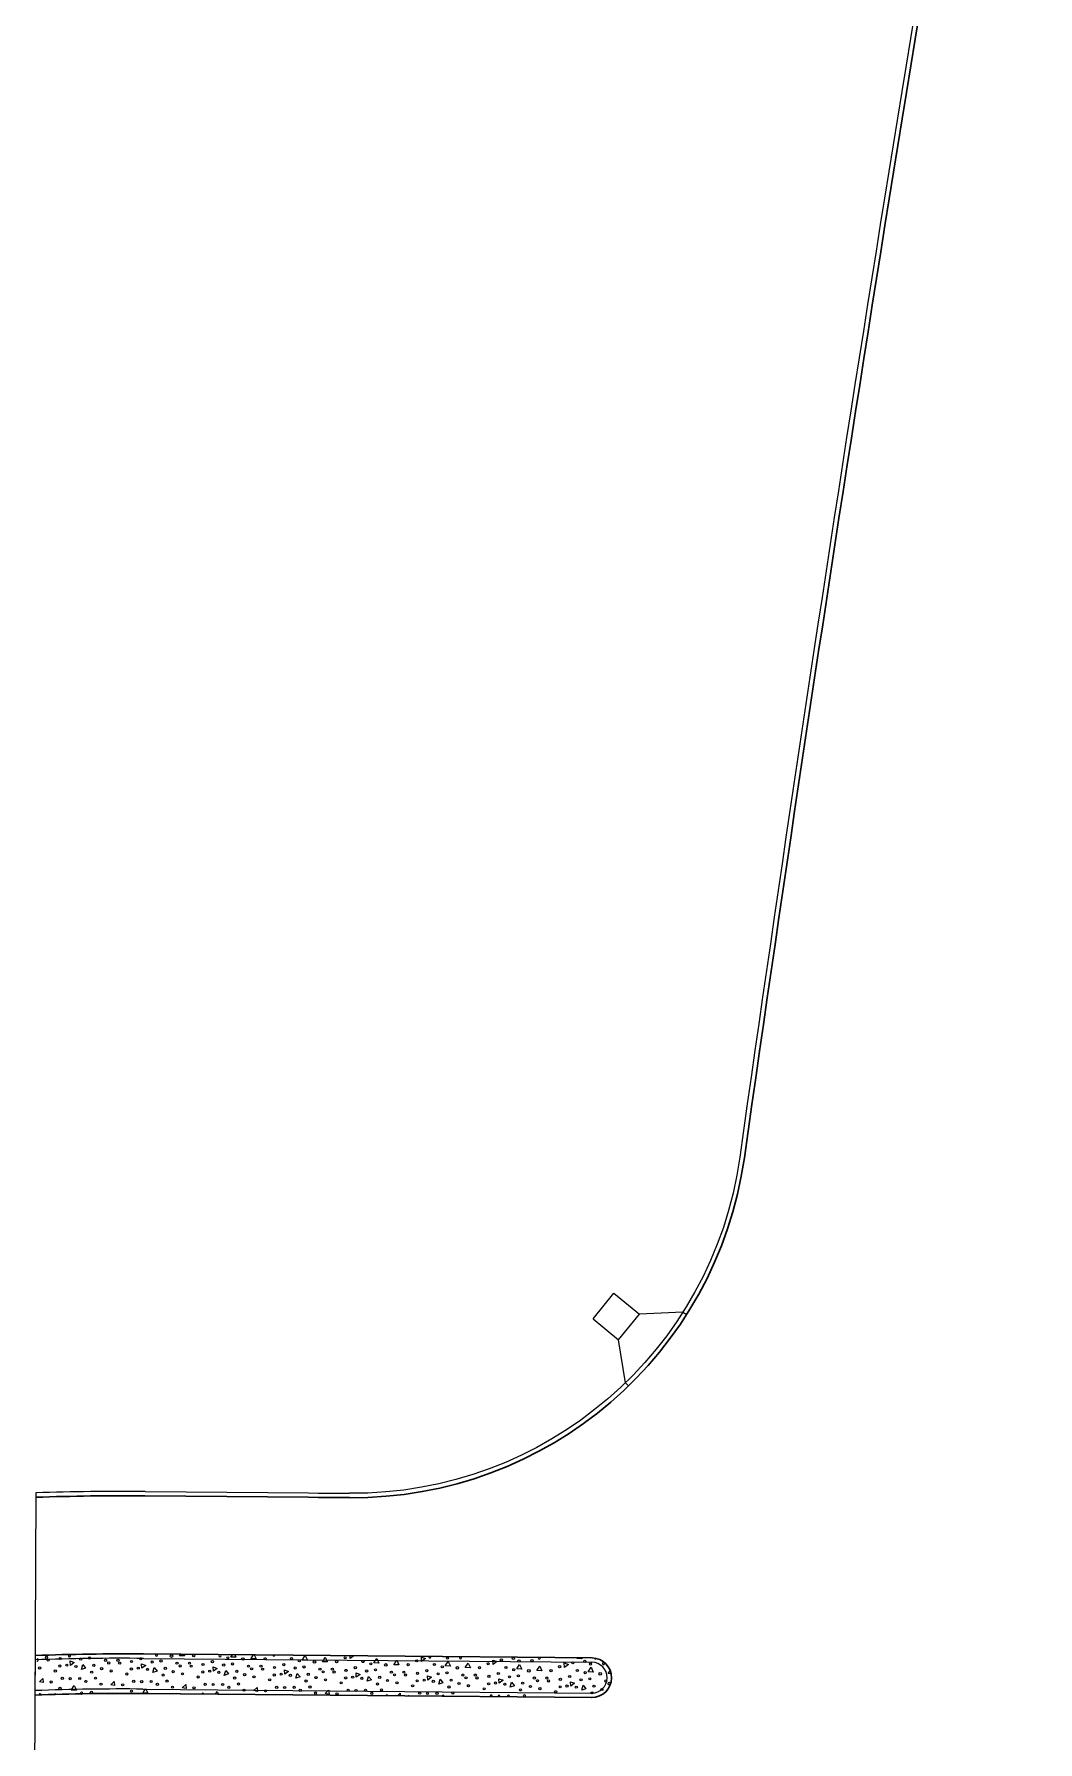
# Model space of a CAD drawing. Extents: x 2536801 to 2538856, y 7112140 to 7131569.
# Drawn here: x 2538038.7 to 2538191, y 7129198 to 7129457.2 of the extents above; entities that cross this region are included whole.
import ezdxf

# ---------------------------------------------------------------- set-up
doc = ezdxf.new("R2010")
doc.units = 0
doc.header["$LTSCALE"] = 100
doc.header["$MEASUREMENT"] = 0
for name, color, linetype, lineweight in [('D_BOC_FR', 3, 'Continuous', 13), ('D_BOC_MISC', 6, 'Continuous', 13), ('D_BOC_XST', 4, 'Continuous', 13), ('D_EOS_ML', 7, 'Continuous', 30), ('D_EOT_ML', 7, 'Continuous', 13), ('D_FOC_FR', 3, 'Continuous', 30), ('D_FOC_XST', 4, 'Continuous', 30), ('D_RIPRAP_1', 7, 'Continuous', 0)]:
    doc.layers.add(name, color=color, linetype=linetype, lineweight=lineweight)

msp = doc.modelspace()

# ---------------------------------------------------------------- linework, layer by layer
at = {"layer": 'D_BOC_FR', "lineweight": 0, "extrusion": (0, 0, -1)}
msp.add_arc((-2546081.33, 7128163.15), 8014.67, 8.058871, 9.930582, dxfattribs=at)
at = {"layer": 'D_BOC_MISC'}
for p, q in [((2538123.51, 7129262.19), (2538126.66, 7129266.07)), ((2538126.66, 7129266.07), (2538130.54, 7129262.91)), ((2538123.51, 7129262.19), (2538127.38, 7129259.03)), ((2538127.38, 7129259.03), (2538130.54, 7129262.91)), ((2538137.15, 7129263.22), (2538130.54, 7129262.91)), ((2538137.15, 7129263.22), (2538137.72, 7129262.87)), ((2538128.41, 7129252.49), (2538127.38, 7129259.03)), ((2538128.41, 7129252.49), (2538128.87, 7129252.01))]:
    msp.add_line(p, q, dxfattribs=at)
at = {"layer": 'D_BOC_XST'}
msp.add_line((2538038.95, 7129235.78), (2538038.68, 7129180.41), dxfattribs=at)
at = {"layer": 'D_BOC_XST', "lineweight": 0}
for p, q in [((2538055.51, 7129235.99), (2538086.54, 7129235.71)), ((2538081.85, 7129235.75), (2538086.54, 7129235.71)), ((2538055.28, 7129210.65), (2538123.34, 7129210.05)), ((2538055.24, 7129205.99), (2538123.3, 7129205.39))]:
    msp.add_line(p, q, dxfattribs=at)
at = {"layer": 'D_BOC_XST', "lineweight": 0, "extrusion": (0, 0, -1)}
msp.add_arc((-2538087.06, 7129295.04), 59.33, 188.0589, 270.5043, dxfattribs=at)
at = {"layer": 'D_BOC_XST', "lineweight": 0}
for centre, radius, start, end in [((2538052.11, 7128850.33), 385.67, 89.4957, 91.9552), ((2538052.11, 7128850.33), 360.33, 89.4957, 92.1125), ((2538123.32, 7129207.72), 2.33, 359.4957, 89.4957), ((2538123.32, 7129207.72), 2.33, 269.4957, 359.4957), ((2538052.11, 7128850.33), 355.67, 89.4957, 92.1439)]:
    msp.add_arc(centre, radius, start, end, dxfattribs=at)
at = {"layer": 'D_EOS_ML', "extrusion": (0, 0, -1)}
msp.add_arc((-2549729.58, 7127736.07), 11597, 2.41046, 9.790869, dxfattribs=at)
at = {"layer": 'D_EOT_ML', "extrusion": (0, 0, -1)}
msp.add_arc((-2549729.58, 7127736.07), 11587, 2.561278, 9.648459, dxfattribs=at)
at = {"layer": 'D_FOC_FR', "extrusion": (0, 0, -1)}
msp.add_arc((-2546081.33, 7128163.15), 8014, 8.058871, 9.930582, dxfattribs=at)
at = {"layer": 'D_FOC_XST'}
for p, q in [((2538055.5, 7129235.32), (2538086.53, 7129235.05)), ((2538081.84, 7129235.09), (2538086.53, 7129235.05)), ((2538055.29, 7129211.32), (2538123.35, 7129210.72)), ((2538055.24, 7129205.32), (2538123.3, 7129204.72))]:
    msp.add_line(p, q, dxfattribs=at)
at = {"layer": 'D_FOC_XST', "extrusion": (0, 0, -1)}
msp.add_arc((-2538087.06, 7129295.04), 60, 188.0589, 270.5043, dxfattribs=at)
at = {"layer": 'D_FOC_XST'}
for centre, radius, start, end in [((2538052.11, 7128850.33), 385, 89.4957, 91.959), ((2538052.11, 7128850.33), 361, 89.4957, 92.1081), ((2538123.32, 7129207.72), 3, 359.4957, 89.4957), ((2538123.32, 7129207.72), 3, 269.4957, 359.4957), ((2538052.11, 7128850.33), 355, 89.4957, 92.1485)]:
    msp.add_arc(centre, radius, start, end, dxfattribs=at)
at = {"layer": 'D_RIPRAP_1', "color": 7, "linetype": 'Continuous', "lineweight": 0}
for p, q in [((2538039.47, 7129207.1), (2538039.98, 7129207.6)), ((2538040.05, 7129206.97), (2538039.47, 7129207.1)), ((2538039.98, 7129207.6), (2538040.05, 7129206.97)), ((2538050.31, 7129206.65), (2538050.83, 7129207.15)), ((2538050.89, 7129206.52), (2538050.31, 7129206.65)), ((2538050.83, 7129207.15), (2538050.89, 7129206.52)), ((2538061.16, 7129206.2), (2538061.68, 7129206.7)), ((2538061.68, 7129206.7), (2538061.74, 7129206.07)), ((2538061.74, 7129206.07), (2538061.16, 7129206.2)), ((2538072.01, 7129205.75), (2538072.52, 7129206.25)), ((2538072.59, 7129205.62), (2538072.01, 7129205.75)), ((2538072.52, 7129206.25), (2538072.59, 7129205.62)), ((2538082.85, 7129205.3), (2538083.37, 7129205.8)), ((2538083.43, 7129205.17), (2538082.85, 7129205.3)), ((2538083.37, 7129205.8), (2538083.43, 7129205.17)), ((2538093.84, 7129204.98), (2538094.22, 7129205.35)), ((2538094.22, 7129205.35), (2538094.25, 7129204.98)), ((2538105.05, 7129204.88), (2538105.06, 7129204.9)), ((2538105.06, 7129204.9), (2538105.06, 7129204.88))]:
    msp.add_line(p, q, dxfattribs=at)
at = {"layer": 'D_RIPRAP_1', "color": 7, "lineweight": 0, "flags": 128}
for points in [[(2538038.83, 7129211.09), (2538038.8, 7129205.08)], [(2538039.05, 7129211.1), (2538038.83, 7129211.09)], [(2538123.35, 7129210.72), (2538055.29, 7129211.32)], [(2538055.24, 7129205.32), (2538123.3, 7129204.72)]]:
    msp.add_lwpolyline(points, dxfattribs=at)
at = {"layer": 'D_RIPRAP_1', "color": 7, "linetype": 'Continuous', "lineweight": 0, "flags": 128}
for points in [[(2538044.18, 7129209.59), (2538044.15, 7129210.26), (2538044.76, 7129210.02)], [(2538046.49, 7129209.18), (2538045.85, 7129208.97), (2538046.06, 7129209.72)], [(2538055.03, 7129209.14), (2538054.99, 7129209.81), (2538055.61, 7129209.57)], [(2538057.33, 7129208.73), (2538056.7, 7129208.52), (2538056.9, 7129209.27)], [(2538065.88, 7129208.69), (2538065.84, 7129209.36), (2538066.46, 7129209.12)], [(2538080.16, 7129210.37), (2538079.38, 7129210.4), (2538079.82, 7129211.09)], [(2538083.2, 7129210.1), (2538082.43, 7129210.14), (2538082.87, 7129210.83)], [(2538091, 7129209.92), (2538090.23, 7129209.95), (2538090.67, 7129210.64)], [(2538094.05, 7129209.65), (2538093.27, 7129209.69), (2538093.71, 7129210.38)], [(2538097.48, 7129210.18), (2538097.45, 7129210.85), (2538098.06, 7129210.61)], [(2538101.85, 7129209.47), (2538101.07, 7129209.5), (2538101.51, 7129210.19)], [(2538104.9, 7129209.2), (2538104.12, 7129209.24), (2538104.56, 7129209.93)], [(2538108.33, 7129209.73), (2538108.29, 7129210.4), (2538108.91, 7129210.16)], [(2538112.7, 7129209.02), (2538111.92, 7129209.05), (2538112.36, 7129209.74)], [(2538115.74, 7129208.75), (2538114.97, 7129208.79), (2538115.41, 7129209.48)], [(2538119.18, 7129209.28), (2538119.14, 7129209.95), (2538119.76, 7129209.71)], [(2538123.54, 7129208.57), (2538122.77, 7129208.6), (2538123.21, 7129209.29)], [(2538068.18, 7129208.28), (2538067.54, 7129208.07), (2538067.75, 7129208.82)], [(2538076.72, 7129208.24), (2538076.69, 7129208.91), (2538077.3, 7129208.67)], [(2538079.03, 7129207.83), (2538078.39, 7129207.62), (2538078.6, 7129208.37)], [(2538087.57, 7129207.79), (2538087.53, 7129208.46), (2538088.15, 7129208.22)], [(2538089.87, 7129207.38), (2538089.24, 7129207.17), (2538089.44, 7129207.92)], [(2538098.42, 7129207.34), (2538098.38, 7129208.01), (2538099, 7129207.77)], [(2538100.72, 7129206.93), (2538100.08, 7129206.72), (2538100.29, 7129207.47)], [(2538109.26, 7129206.89), (2538109.23, 7129207.56), (2538109.84, 7129207.32)], [(2538111.57, 7129206.48), (2538110.93, 7129206.27), (2538111.14, 7129207.02)], [(2538120.11, 7129206.44), (2538120.07, 7129207.11), (2538120.69, 7129206.87)], [(2538045.09, 7129205.81), (2538044.32, 7129205.84), (2538044.76, 7129206.53)], [(2538055.94, 7129205.36), (2538055.16, 7129205.39), (2538055.6, 7129206.08)], [(2538122.41, 7129206.03), (2538121.78, 7129205.82), (2538121.98, 7129206.57)]]:
    msp.add_lwpolyline(points, close=True, dxfattribs=at)
for points in [[(2538058.45, 7129211.29), (2538058.46, 7129211.27), (2538057.73, 7129211.3)], [(2538061.39, 7129211.27), (2538061.51, 7129211.01), (2538060.73, 7129211.04), (2538060.88, 7129211.27)], [(2538069.13, 7129211.2), (2538069.31, 7129210.82), (2538068.53, 7129210.85), (2538068.76, 7129211.2)], [(2538072.07, 7129211.17), (2538072.36, 7129210.56), (2538071.58, 7129210.59), (2538071.95, 7129211.17)], [(2538075.86, 7129211.14), (2538075.79, 7129211.09), (2538075.79, 7129211.14)], [(2538087.19, 7129211.04), (2538086.64, 7129210.64), (2538086.62, 7129211.04)], [(2538121.74, 7129210.74), (2538121.81, 7129210.58), (2538121.03, 7129210.61), (2538121.12, 7129210.74)], [(2538126.16, 7129208.32), (2538125.81, 7129208.34), (2538126.06, 7129208.73)], [(2538066.19, 7129205.22), (2538066.45, 7129205.63), (2538066.64, 7129205.22)], [(2538077.26, 7129205.13), (2538077.3, 7129205.18), (2538077.32, 7129205.13)]]:
    msp.add_lwpolyline(points, dxfattribs=at)
at = {"layer": 'D_RIPRAP_1', "color": 7, "linetype": 'Continuous', "lineweight": 0}
for centre, radius in [((2538039.51, 7129209.19), 0.163), ((2538040.56, 7129210.81), 0.163), ((2538040.81, 7129210.37), 0.163), ((2538042.58, 7129209.48), 0.163), ((2538042.62, 7129210.62), 0.163), ((2538043.63, 7129209.61), 0.163), ((2538045.03, 7129209.42), 0.163), ((2538045.75, 7129210.54), 0.163), ((2538047.09, 7129210.7), 0.163), ((2538047.74, 7129209.59), 0.163), ((2538048.92, 7129209.08), 0.163), ((2538049.52, 7129210.36), 0.163), ((2538050, 7129209.95), 0.163), ((2538051.4, 7129210.36), 0.163), ((2538051.66, 7129209.92), 0.163), ((2538053.46, 7129210.17), 0.163), ((2538054.48, 7129209.16), 0.163), ((2538054.88, 7129210.59), 0.163), ((2538056.6, 7129210.09), 0.163), ((2538057.94, 7129210.25), 0.163), ((2538058.58, 7129209.14), 0.163), ((2538059.52, 7129211), 0.199), ((2538060.36, 7129209.91), 0.163), ((2538060.84, 7129209.5), 0.163), ((2538062.25, 7129209.91), 0.163), ((2538062.51, 7129209.47), 0.163), ((2538062.9, 7129211.04), 0.163), ((2538064.31, 7129209.72), 0.163), ((2538065.73, 7129210.14), 0.163), ((2538067.45, 7129209.64), 0.163), ((2538068.08, 7129210.72), 0.163), ((2538068.79, 7129209.8), 0.163), ((2538070.37, 7129210.55), 0.199), ((2538071.21, 7129209.46), 0.163), ((2538073.1, 7129209.46), 0.163), ((2538073.74, 7129210.59), 0.163), ((2538075.16, 7129209.27), 0.163), ((2538076.58, 7129209.69), 0.163), ((2538077.74, 7129210.61), 0.163), ((2538078.29, 7129209.19), 0.163), ((2538078.93, 7129210.27), 0.163), ((2538079.63, 7129209.35), 0.163), ((2538081.22, 7129210.1), 0.199), ((2538084.59, 7129210.14), 0.163), ((2538085.89, 7129210.73), 0.163), ((2538087.42, 7129209.24), 0.163), ((2538088.59, 7129210.16), 0.163), ((2538089.77, 7129209.82), 0.163), ((2538092.06, 7129209.65), 0.199), ((2538095.44, 7129209.69), 0.163), ((2538096.74, 7129210.28), 0.163), ((2538099.43, 7129209.71), 0.163), ((2538100.62, 7129209.37), 0.163), ((2538101.42, 7129210.69), 0.163), ((2538102.91, 7129209.2), 0.199), ((2538106.28, 7129209.24), 0.163), ((2538107.58, 7129209.83), 0.163), ((2538109.59, 7129210.41), 0.163), ((2538110.28, 7129209.26), 0.163), ((2538111.41, 7129210.65), 0.163), ((2538112.27, 7129210.24), 0.163), ((2538114.23, 7129210.31), 0.163), ((2538118.43, 7129209.38), 0.163), ((2538120.44, 7129209.96), 0.163), ((2538122.26, 7129210.2), 0.163), ((2538123.11, 7129209.79), 0.163), ((2538041.26, 7129207.07), 0.163), ((2538041.89, 7129208.73), 0.163), ((2538042.95, 7129207.61), 0.163), ((2538044.15, 7129207.57), 0.163), ((2538045.6, 7129207.59), 0.163), ((2538046.53, 7129207.15), 0.163), ((2538047.41, 7129208.56), 0.163), ((2538048, 7129207.65), 0.163), ((2538048.83, 7129206.73), 0.163), ((2538050.36, 7129208.74), 0.163), ((2538052.11, 7129206.62), 0.163), ((2538052.74, 7129208.28), 0.163), ((2538053.43, 7129209.03), 0.163), ((2538053.79, 7129207.16), 0.163), ((2538055, 7129207.12), 0.163), ((2538055.88, 7129208.97), 0.163), ((2538056.44, 7129207.14), 0.163), ((2538057.38, 7129206.7), 0.163), ((2538058.26, 7129208.11), 0.163), ((2538058.85, 7129207.2), 0.163), ((2538059.77, 7129208.63), 0.163), ((2538061.2, 7129208.29), 0.163), ((2538063.58, 7129207.83), 0.163), ((2538064.27, 7129208.58), 0.163), ((2538064.64, 7129206.71), 0.163), ((2538065.33, 7129208.71), 0.163), ((2538065.85, 7129206.67), 0.163), ((2538066.72, 7129208.52), 0.163), ((2538067.29, 7129206.69), 0.163), ((2538069.11, 7129207.66), 0.163), ((2538069.43, 7129208.68), 0.163), ((2538069.69, 7129206.75), 0.163), ((2538070.62, 7129208.18), 0.163), ((2538071.69, 7129209.05), 0.163), ((2538072.05, 7129207.84), 0.163), ((2538073.35, 7129209.02), 0.163), ((2538074.43, 7129207.38), 0.163), ((2538075.12, 7129208.13), 0.163), ((2538076.17, 7129208.26), 0.163), ((2538077.57, 7129208.07), 0.163), ((2538079.95, 7129207.21), 0.163), ((2538080.28, 7129208.23), 0.163), ((2538081.46, 7129207.73), 0.163), ((2538082.06, 7129209.01), 0.163), ((2538082.54, 7129208.6), 0.163), ((2538082.9, 7129207.39), 0.163), ((2538083.94, 7129209.01), 0.163), ((2538084.2, 7129208.57), 0.163), ((2538085.28, 7129206.93), 0.163), ((2538085.97, 7129207.68), 0.163), ((2538086, 7129208.82), 0.163), ((2538087.02, 7129207.8), 0.163), ((2538088.42, 7129207.62), 0.163), ((2538089.14, 7129208.74), 0.163), ((2538090.48, 7129208.9), 0.163), ((2538090.8, 7129206.76), 0.163), ((2538091.12, 7129207.78), 0.163), ((2538092.31, 7129207.28), 0.163), ((2538092.9, 7129208.56), 0.163), ((2538093.38, 7129208.15), 0.163), ((2538093.74, 7129206.94), 0.163), ((2538094.79, 7129208.56), 0.163), ((2538095.05, 7129208.12), 0.163), ((2538096.81, 7129207.23), 0.163), ((2538096.85, 7129208.37), 0.163), ((2538097.87, 7129207.35), 0.163), ((2538098.27, 7129208.79), 0.163), ((2538099.26, 7129207.17), 0.163), ((2538099.99, 7129208.29), 0.163), ((2538101.33, 7129208.45), 0.163), ((2538101.97, 7129207.33), 0.163), ((2538103.16, 7129206.83), 0.163), ((2538103.75, 7129208.11), 0.163), ((2538104.23, 7129207.7), 0.163), ((2538104.59, 7129206.49), 0.163), ((2538105.64, 7129208.11), 0.163), ((2538105.89, 7129207.67), 0.163), ((2538107.66, 7129206.78), 0.163), ((2538107.7, 7129207.92), 0.163), ((2538108.71, 7129206.9), 0.163), ((2538109.12, 7129208.34), 0.163), ((2538110.11, 7129206.72), 0.163), ((2538110.83, 7129207.84), 0.163), ((2538111.47, 7129208.92), 0.163), ((2538112.17, 7129208), 0.163), ((2538112.82, 7129206.88), 0.163), ((2538113.76, 7129208.75), 0.199), ((2538114.6, 7129207.66), 0.163), ((2538115.08, 7129207.25), 0.163), ((2538116.48, 7129207.66), 0.163), ((2538116.74, 7129207.22), 0.163), ((2538117.13, 7129208.78), 0.163), ((2538118.54, 7129207.47), 0.163), ((2538119.96, 7129207.89), 0.163), ((2538121.13, 7129208.81), 0.163), ((2538121.68, 7129207.39), 0.163), ((2538122.31, 7129208.47), 0.163), ((2538123.02, 7129207.55), 0.163), ((2538124.6, 7129208.3), 0.199), ((2538125.44, 7129207.21), 0.163), ((2538042.6, 7129206.11), 0.163), ((2538047.39, 7129205.5), 0.163), ((2538053.45, 7129205.66), 0.163), ((2538059.67, 7129206.28), 0.163), ((2538062.95, 7129206.17), 0.163), ((2538068.23, 7129206.25), 0.163), ((2538070.52, 7129205.83), 0.163), ((2538073.8, 7129205.72), 0.163), ((2538075.49, 7129206.26), 0.163), ((2538076.69, 7129206.22), 0.163), ((2538078.14, 7129206.24), 0.163), ((2538079.07, 7129205.8), 0.163), ((2538080.54, 7129206.3), 0.163), ((2538081.37, 7129205.38), 0.163), ((2538084.65, 7129205.27), 0.163), ((2538086.33, 7129205.81), 0.163), ((2538087.54, 7129205.77), 0.163), ((2538088.98, 7129205.79), 0.163), ((2538089.92, 7129205.35), 0.163), ((2538091.39, 7129205.85), 0.163), ((2538096.12, 7129206.48), 0.163), ((2538097.18, 7129205.36), 0.163), ((2538098.39, 7129205.32), 0.163), ((2538099.83, 7129205.34), 0.163), ((2538101.65, 7129206.31), 0.163), ((2538102.23, 7129205.4), 0.163), ((2538106.97, 7129206.03), 0.163), ((2538112.49, 7129205.86), 0.163), ((2538114, 7129206.38), 0.163), ((2538115.44, 7129206.04), 0.163), ((2538117.82, 7129205.58), 0.163), ((2538118.51, 7129206.33), 0.163), ((2538119.56, 7129206.45), 0.163), ((2538120.96, 7129206.27), 0.163), ((2538123.34, 7129205.41), 0.163), ((2538123.66, 7129206.43), 0.163), ((2538124.85, 7129205.93), 0.163)]:
    msp.add_circle(centre, radius, dxfattribs=at)
at = {"layer": 'D_RIPRAP_1', "color": 7, "lineweight": 0}
for centre, radius, start, end in [((2538052.11, 7128850.33), 361, 89.4957, 92.1081), ((2538123.32, 7129207.72), 3, 359.4957, 89.4957), ((2538123.32, 7129207.72), 3, 269.4957, 359.4957)]:
    msp.add_arc(centre, radius, start, end, dxfattribs=at)
at = {"layer": 'D_RIPRAP_1', "color": 7, "linetype": 'Continuous', "lineweight": 0}
for centre, start, end in [((2538039.15, 7129210.4), 254.6339, 112.5345), ((2538044.04, 7129211.04), 131.2846, 50.2838), ((2538057.23, 7129211.17), 124.2525, 54.7388), ((2538066.89, 7129211.06), 109.088, 69.9034), ((2538075.04, 7129211.18), 191.6075, 347.3838), ((2538090.57, 7129211.14), 232.8598, 306.1315), ((2538098.75, 7129210.87), 153.1496, 25.8417), ((2538103.39, 7129210.76), 122.9732, 56.0181), ((2538115.35, 7129210.72), 152.1231, 26.8682), ((2538123.86, 7129210.71), 210.7555, 296.5869), ((2538125.08, 7129209.86), 65.7813, 22.2207), ((2538125.92, 7129206.8), 10.8112, 316.5312), ((2538039.56, 7129205.09), 8.6803, 144.0582), ((2538040.81, 7129204.99), 55.4936, 126.0493), ((2538041.89, 7129205.1), 15.1747, 166.3682), ((2538045.9, 7129205.36), 278.6006, 262.9423), ((2538064.3, 7129205.2), 12.1077, 166.8836), ((2538092.21, 7129204.93), 22.5537, 156.4377), ((2538095.49, 7129204.82), 65.5574, 113.4339), ((2538100.77, 7129204.9), 6.3069, 172.6844), ((2538108.03, 7129204.91), 339.5836, 199.4077), ((2538109.23, 7129204.87), 349.5859, 189.4054), ((2538110.68, 7129204.89), 338.2959, 200.6955), ((2538113.08, 7129204.95), 299.9816, 239.0097)]:
    msp.add_arc(centre, 0.163, start, end, dxfattribs=at)
at = {"layer": 'D_RIPRAP_1', "color": 7, "lineweight": 0, "extrusion": (0, 0, -1)}
msp.add_arc((-2538052.11, 7128850.33), 355, 87.8515, 90.5043, dxfattribs=at)

doc.saveas('drawing.dxf')
